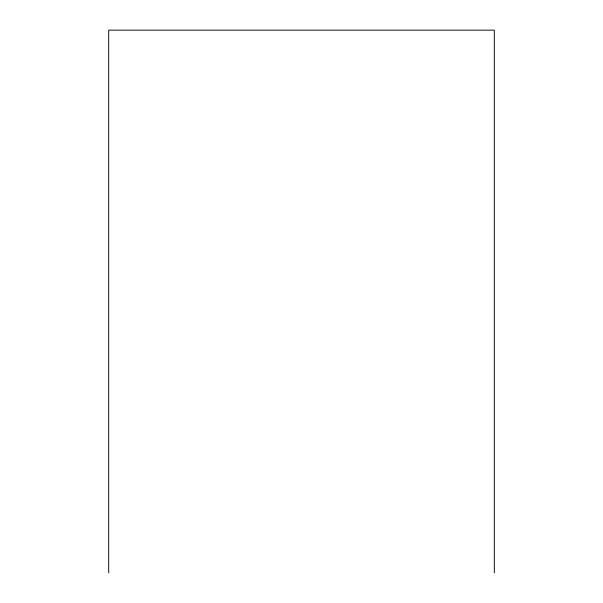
<?xml version="1.0" encoding="UTF-8"?>
<svg xmlns="http://www.w3.org/2000/svg" width="603" height="603" viewBox="0 0 603 603"><rect width="100%" height="100%" fill="white"/><g stroke="black" fill="none" stroke-linecap="round" stroke-linejoin="round"><path stroke-width="0.9" d="M494.309 572.85L494.309 30.15L108.691 30.15L108.691 572.85"/></g></svg>
